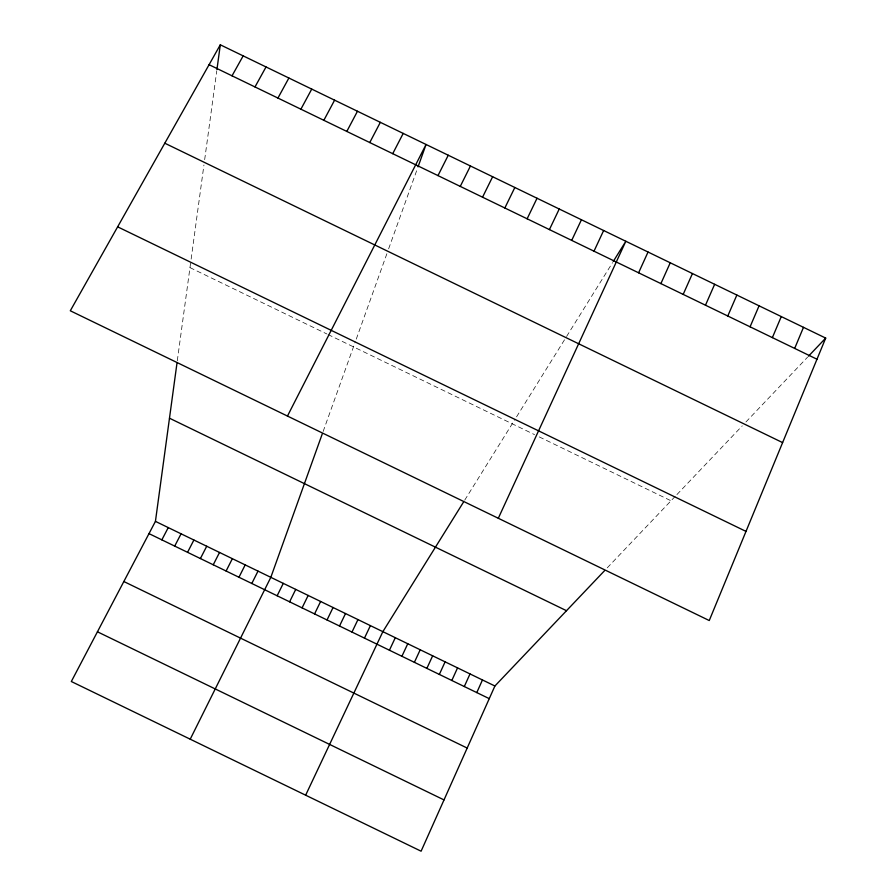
<?xml version="1.0" encoding="UTF-8"?>
<svg xmlns="http://www.w3.org/2000/svg" width="896" height="896" viewBox="0 0 896 896"><rect width="100%" height="100%" fill="white"/><g stroke="black" fill="none" stroke-linecap="round" stroke-linejoin="round"><path stroke-width="0.67" stroke-dasharray="4.48 3.36" d="M177.296 360.797L190.803 261.531M191.139 259.101L203.941 164.998M204.669 159.667L216.765 70.862M323.131 431.502L355.331 341.712M356.261 339.125L387.33 252.47M388.64 248.819L417.57 168.157M464.722 500.136L515.122 419.16M516.566 416.83L565.219 338.666M566.586 336.47L612.55 262.618M607.264 567.829L675.237 496.328M676.928 494.558L742.246 425.858M745.942 421.971L807.598 357.123M189.974 267.613L326.838 333.95M328.048 334.533L534.576 434.638M539.28 436.923L671.014 500.774"/><path stroke-width="1.34" d="M604.509 570.73L494.906 686L421.098 851.2L71.322 681.509L155.434 521.371L176.938 363.44M216.933 69.574L220.304 44.8L825.698 338.094L709.251 620.536L70.302 310.778L220.304 44.8M322.269 433.899L270.827 577.326L190.221 739.189M418.04 166.858L426.059 144.48L287.459 416.058M794.674 348.421L803.488 327.331M772.374 337.624L781.278 316.568M750.075 326.816L759.069 305.816M727.776 316.008L736.859 295.053M705.477 305.211L714.65 284.301M683.178 294.403L692.451 273.538M476.784 692.586L482.462 679.963M660.89 283.606L670.242 262.786M464.307 686.538L470.008 673.926M451.819 680.478L457.554 667.878M638.59 272.798L648.043 252.022M439.342 674.43L445.11 661.842M426.866 668.382L432.656 655.805M498.31 518.269L625.834 241.27L613.278 261.453M414.389 662.323L420.213 649.768M594.003 251.194L603.635 230.518M401.912 656.275L407.758 643.731M389.424 650.227L395.304 637.694M305.648 795.189L382.861 631.658L463.366 502.309M571.704 240.397L581.437 219.755M364.47 638.12L370.406 625.621M351.994 632.072L357.963 619.584M549.416 229.6L559.238 209.003M527.128 218.803L537.04 198.251M339.517 626.024L345.509 613.547M327.04 619.965L333.066 607.51M314.563 613.917L320.622 601.474M504.84 207.995L514.842 187.499M302.086 607.869L308.168 595.437M289.61 601.821L295.725 589.4M482.552 197.198L492.643 176.736M277.144 595.762L283.282 583.363M460.264 186.402L470.445 165.984M251.81 583.486L258.003 571.11M437.976 175.605L448.258 155.232M238.963 577.248L245.19 564.894M226.106 571.021L232.366 558.678M213.248 564.782L219.542 552.451M200.402 558.555L206.718 546.235M392.728 153.686L403.2 133.403M187.555 552.317L193.894 540.019M174.698 546.09L181.082 533.803M161.851 539.851L168.258 527.587M369.768 142.554L380.33 122.326M346.808 131.432L357.47 111.25M323.848 120.31L334.6 100.173M300.899 109.189L311.741 89.096M277.939 98.067L288.882 78.019M254.99 86.946L266.022 66.954M232.03 75.824L243.163 55.877M808.494 356.182L825.698 338.094M209.082 64.702L816.984 359.229M164.808 143.214L782.611 442.602M117.645 226.834L745.998 531.395M169.478 418.208L566.507 610.702M155.434 521.371L494.906 686M148.994 533.624L489.261 698.645M123.838 581.526L467.186 748.059M97.429 631.792L444.013 799.915"/></g></svg>
